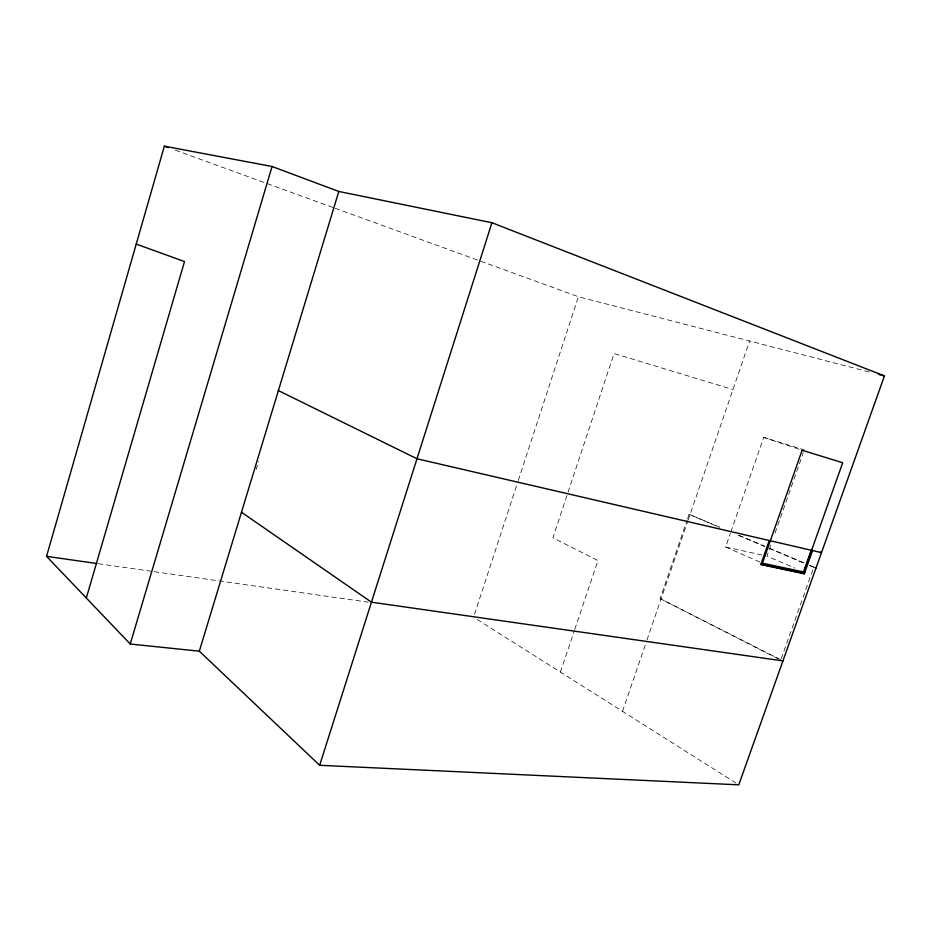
<?xml version="1.0" encoding="UTF-8"?>
<svg xmlns="http://www.w3.org/2000/svg" width="931" height="931" viewBox="0 0 931 931"><rect width="100%" height="100%" fill="white"/><g stroke="black" fill="none" stroke-linecap="round" stroke-linejoin="round"><path stroke-width="0.7" stroke-dasharray="4.66 3.49" d="M256.048 469.713L258.562 461.427M474.473 614.413L517.845 481.816M518.299 480.431L578.372 296.733L871.812 372.644M560.415 672.077L574.322 630.764M574.788 629.391L597.958 560.543L552.898 537.839L614.064 353.524L732.953 389.554M778.13 658.822L660.126 598.633L687.171 519.847M687.637 518.486L689.033 514.412L690.011 514.645L719.209 527.004M622.49 711.319L646.51 641.343M646.987 639.969L687.683 521.43M688.149 520.08L749.618 341.025M759.824 562.01L725.621 547.021L730.381 533.323M730.858 531.95L763.711 437.395L804.268 449.917M770.775 545.217L766.946 556.11L794.643 568.038M775.081 532.963L803.313 452.641M781.19 658.764L813.275 568.62M98.255 563.709L152.824 571.483M154.267 571.692L368.257 602.171M660.126 598.633L781.703 660.265M725.621 547.021L765.561 555.807M763.711 437.395L800.753 449.789M175.284 150.147L333.787 207.788M335.16 208.276L578.372 296.733M739.109 535.441L764.328 546.113M769.634 548.371L804.128 562.976M809.446 565.222L814.753 567.468M689.033 514.412L719.547 527.342M738.132 535.209L767.319 547.579M768.645 548.138L804.477 563.325M809.784 565.571L813.764 567.258M477.242 619.487L736.34 783.285"/><path stroke-width="1.4" d="M46.55 556.354L164.356 146.167L272.061 166.498L338.803 191.46L491.917 222.73L884.45 375.915L738.783 784.833L319.659 765.294L199.327 651.188L130.235 644.019L46.55 556.354L96.812 563.511M86.315 598.005L184.489 261.576L136.24 244.073M130.235 644.019L272.061 166.498M199.327 651.188L338.803 191.46M319.659 765.294L491.917 222.73M769.262 540.515L760.825 564.535L804.326 573.775L812.577 550.57L811.308 550.046L804.093 570.331M760.976 564.279L803.069 573.228L803.616 571.692L804.884 572.239M782.936 660.894L371.446 602.182L241.478 512.236M878.829 374.46L884.45 375.915M164.356 146.167L168.453 147.657M820.223 552.106L821.491 552.63L416.983 458.762L278.392 390.589M814.753 567.468L816.022 568.015M803.069 573.228L804.326 573.775M802.057 573.019L803.325 573.566M802.126 450.255L762.454 563.162L803.872 572.018L842.695 462.742L802.126 450.255"/></g></svg>
